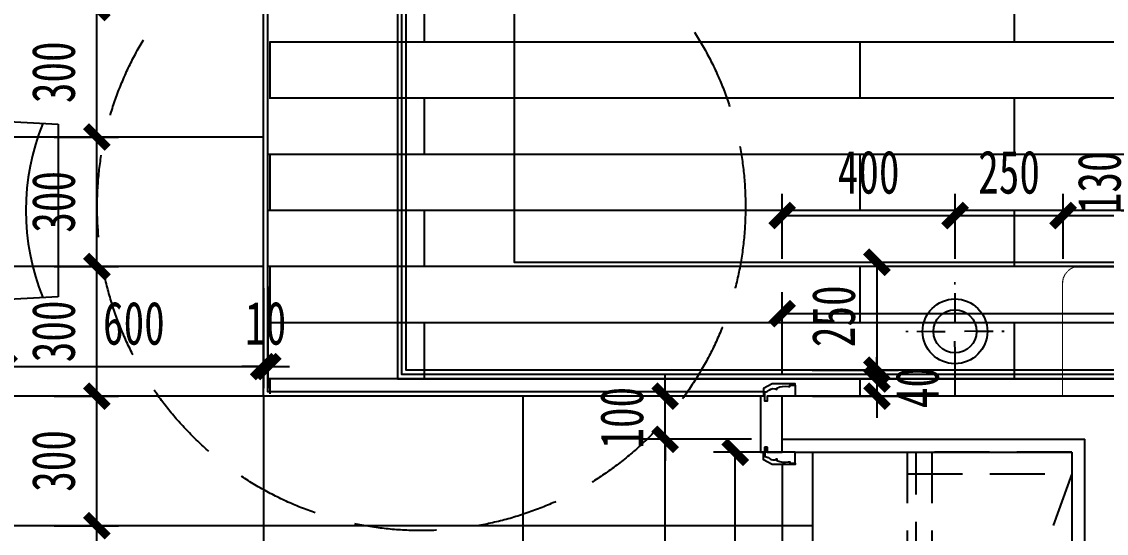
# Model space of a CAD drawing. Header units: millimetres. Extents: x -133666 to 228300, y -346623 to 180165.
# Drawn here: x -44164 to -41654, y -149284 to -148099 of the extents above; entities that cross this region are included whole.
import ezdxf

# ---------------------------------------------------------------- set-up
doc = ezdxf.new("R2010")
doc.units = ezdxf.units.MM
doc.header["$LTSCALE"] = 1000
doc.linetypes.add('DASHED', pattern=[19.05, 12.7, -6.35])
doc.layers.get('0').update_dxf_attribs({"linetype": 'CONTINUOUS'})
doc.layers.get('Defpoints').update_dxf_attribs({"color": 6, "linetype": 'CONTINUOUS'})
for name, color, linetype in [('A-土建墙（含管井、立管）', 6, 'CONTINUOUS'), ('A-土建柱', 6, 'CONTINUOUS'), ('A-新隔墙尺寸', 5, 'CONTINUOUS'), ('C-顶面造型尺寸', 5, 'CONTINUOUS'), ('C-顶面造型线', 32, 'CONTINUOUS'), ('F-地坪填充', 250, 'CONTINUOUS'), ('P-固定家具（不落地、到顶）', 142, 'CONTINUOUS'), ('P-固定家具（落地、不到顶）', 142, 'CONTINUOUS'), ('P-壁灯', 22, 'CONTINUOUS'), ('P-完成面', 3, 'CONTINUOUS'), ('P-家具尺寸', 5, 'CONTINUOUS'), ('P-活动家具', 146, 'CONTINUOUS'), ('P-门套', 3, 'CONTINUOUS'), ('W-尺寸', 5, 'CONTINUOUS')]:
    doc.layers.add(name, color=color, linetype=linetype)
doc.styles.add('DIM', font='', dxfattribs={"width": 0.7})
doc.styles.get('DIM').set_extended_font_data('SimSun')
doc.dimstyles.new('50', dxfattribs={"dimscale": 50, "dimtxt": 2, "dimasz": 1, "dimexe": 1, "dimexo": 1, "dimgap": 1, "dimtad": 1, "dimdec": 0, "dimzin": 0, "dimdsep": 46, "dimtxsty": 'DIM', "dimblk": 'ARCHTICK', "dimcen": 0, "dimclrd": 5, "dimclre": 5, "dimclrt": 35, "dimadec": 0, "dimazin": 0, "dimtfac": 0.5, "dimtdec": 0, "dimtix": 1, "dimtmove": 2, "dimatfit": 2, "dimldrblk": 'A', "dimfxl": 0, "dimtolj": 1, "dimtzin": 0, "dimlwd": -1, "dimlwe": -1, "dimarcsym": 0})

# ---------------------------------------------------------------- blocks, each defined once
blk = doc.blocks.new('dfdfh113')
at = {"ltscale": 0.15, "extrusion": (0, 0, -1)}
for p, q in [((98560, -79365.6), (98542.5, -79696.6)), ((98960, -79365.6), (98560, -79365.6)), ((98977.4, -79696.6), (98960, -79365.6)), ((99485, -79890.6), (99154, -79873.2)), ((99485, -80290.6), (99485, -79890.6)), ((99154, -80308.1), (99485, -80290.6))]:
    blk.add_line(p, q, dxfattribs=at)
at = {"ltscale": 0.15}
for p, q in [((98035, -79890.6), (98366, -79873.2)), ((98035, -80290.6), (98035, -79890.6)), ((98366, -80308.1), (98035, -80290.6)), ((98560, -80815.6), (98542.5, -80484.6)), ((98977.4, -80484.6), (98960, -80815.6)), ((98560, -80815.6), (98544.3, -80517.6)), ((98975.7, -80517.6), (98960, -80815.6)), ((98960, -80815.6), (98560, -80815.6)), ((98960, -80815.6), (98560, -80815.6))]:
    blk.add_line(p, q, dxfattribs=at)
for points in [[(98975.7, -79663.6), (98960, -79365.6), (98560, -79365.6), (98544.3, -79663.6)], [(98333, -80306.3), (98035, -80290.6), (98035, -79890.6), (98333, -79874.9)], [(99187, -80306.3), (99485, -80290.6), (99485, -79890.6), (99187, -79874.9)]]:
    blk.add_lwpolyline(points, dxfattribs=at)
blk.add_circle((98760, -80090.6), 450, dxfattribs=at)
for centre, start, end in [((98760, -78909.4), 247.6981, 292.3019), ((97578.7, -80090.6), 337.6981, 22.3019), ((99941.2, -80090.6), 157.6981, 202.3019), ((98760, -81271.9), 67.6981, 112.3019)]:
    blk.add_arc(centre, 531.3, start, end, dxfattribs=at)
blk = doc.blocks.new('erereyy')
at = {"layer": 'P-门套', "color": 251, "elevation": 0}
blk.add_lwpolyline([(100961.5, -80016.7), (100961.5, -80013.7), (100908.5, -80013.7), (100888.5, -80024.3), (100888.5, -80042)], dxfattribs=at)
at = {"layer": 'P-门套', "elevation": 0}
blk.add_lwpolyline([(100891.5, -80042), (100891.5, -80032, 0.167877), (100901.1, -80028.2, -0.333169), (100919.5, -80026.7), (100919.5, -80023.4, -0.180635), (100946.1, -80020), (100949.5, -80020), (100949.5, -80016.7), (100961.5, -80016.7), (100961.5, -80042), (100896.5, -80042), (100896.5, -80054), (100891.5, -80054), (100891.5, -80042), (100891.5, -80032)], format="xyb", dxfattribs=at)
at = {"layer": 'P-门套'}
blk.add_lwpolyline([(100931.5, -80042), (100896.5, -80042), (100896.5, -80054), (100891.5, -80054), (100891.5, -80042), (100881.5, -80042), (100881.5, -80042), (100881.5, -80042), (100881.5, -80042), (100881.5, -80042), (100881.5, -80042), (100881.5, -80042), (100881.5, -80042), (100881.5, -80042), (100881.5, -80172), (100891.5, -80172), (100891.5, -80160), (100896.5, -80160), (100896.5, -80172), (100931.5, -80172), (100931.5, -80042)], dxfattribs=at)
at = {"layer": 'P-门套', "color": 251}
blk.add_lwpolyline([(100961.5, -80197.3), (100961.5, -80200.3), (100908.5, -80200.3), (100888.5, -80189.8), (100888.5, -80172)], dxfattribs=at)
at = {"layer": 'P-门套'}
blk.add_lwpolyline([(100891.5, -80172), (100891.5, -80182, -0.167877), (100901.1, -80185.8, 0.333169), (100919.5, -80187.3), (100919.5, -80190.7, 0.180635), (100946.1, -80194), (100949.5, -80194), (100949.5, -80197.3), (100961.5, -80197.3), (100961.5, -80172), (100896.5, -80172), (100896.5, -80160), (100891.5, -80160), (100891.5, -80172), (100891.5, -80182)], format="xyb", dxfattribs=at)
blk = doc.blocks.new('SDSD')
blk.add_lwpolyline([(34269, -19597.1), (34530, -19597.1, -0.414214), (34569, -19636.1), (34569, -21058.1, -0.414214), (34530, -21097.1), (34269, -21097.1)], format="xyb", close=True)
blk.add_wipeout([(34269, -19597.1), (34530, -19597.1), (34537.3, -19597.8), (34543.7, -19599.6), (34549.8, -19602.5), (34554.5, -19605.8), (34557.6, -19608.5), (34561.5, -19613.1), (34564.6, -19618.1), (34567.2, -19624.4), (34568.6, -19630.4), (34569, -19636.1), (34569, -21058.1), (34567.4, -21069.1), (34562.9, -21079.1), (34557.6, -21085.7), (34553.7, -21089.1), (34547.6, -21092.9), (34537.3, -21096.4), (34530, -21097.1), (34269, -21097.1)])
blk = doc.blocks.new('_ArchTick')
at = {"color": 0, "linetype": 'ByBlock', "const_width": 0.4}
blk.add_lwpolyline([(-0.5, -0.5), (0.5, 0.5)], dxfattribs=at)
blk = doc.blocks.new('*D499')
at = {"layer": 'Defpoints', "color": 0, "ltscale": 0.15}
for p in [(-42004.1, -148548.4), (-42404.1, -148966.6), (-42004.1, -148966.6)]:
    blk.add_point(p, dxfattribs=at)
at = {"layer": 'P-家具尺寸', "color": 5, "ltscale": 0.15}
for p, q in [((-42404.1, -148648.4), (-42404.1, -148498.4)), ((-42004.1, -148648.4), (-42004.1, -148498.4)), ((-42404.1, -148548.4), (-42004.1, -148548.4))]:
    blk.add_line(p, q, dxfattribs=at)
at = {"layer": 'P-家具尺寸', "color": 5, "ltscale": 0.15, "xscale": 50, "yscale": 50, "zscale": 50, "rotation": 180}
blk.add_blockref('_ArchTick', (-42404.1, -148548.4), dxfattribs=at)
at = {"layer": 'P-家具尺寸', "color": 5, "ltscale": 0.15, "xscale": 50, "yscale": 50, "zscale": 50}
blk.add_blockref('_ArchTick', (-42004.1, -148548.4), dxfattribs=at)
at = {"layer": 'P-家具尺寸', "color": 35, "ltscale": 0.15, "insert": (-42204.1, -148448.4), "char_height": 100, "attachment_point": 5, "style": 'DIM'}
blk.add_mtext('\\A1;400', dxfattribs=at)
blk = doc.blocks.new('A')
for p, q in [((-1.435, 1.148), (-1.09, 1.437)), ((-1.435, 1.148), (-0.369, 0)), ((-1.09, 1.437), (0, 0)), ((-0.369, 0), (-2.127, 0)), ((-1.435, -1.148), (-0.369, 0)), ((-1.09, -1.437), (0, 0)), ((-1.435, -1.148), (-1.09, -1.437))]:
    blk.add_line(p, q)
for points in [[(-1.435, 1.148), (-1.09, 1.437), (-0.369, 0), (0, 0)], [(-1.435, -1.148), (-1.09, -1.437), (-0.369, 0), (0, 0)]]:
    blk.add_solid(points)
blk = doc.blocks.new('*D500')
at = {"layer": 'Defpoints', "color": 0, "ltscale": 0.15}
for p in [(-41754.1, -148548.4), (-41754.1, -148816), (-42004.1, -148966.6)]:
    blk.add_point(p, dxfattribs=at)
at = {"layer": 'P-家具尺寸', "color": 5, "ltscale": 0.15}
for p, q in [((-42004.1, -148648.4), (-42004.1, -148498.4)), ((-41754.1, -148648.4), (-41754.1, -148498.4)), ((-42004.1, -148548.4), (-41754.1, -148548.4))]:
    blk.add_line(p, q, dxfattribs=at)
at = {"layer": 'P-家具尺寸', "color": 5, "ltscale": 0.15, "xscale": 50, "yscale": 50, "zscale": 50, "rotation": 180}
blk.add_blockref('_ArchTick', (-42004.1, -148548.4), dxfattribs=at)
at = {"layer": 'P-家具尺寸', "color": 5, "ltscale": 0.15, "xscale": 50, "yscale": 50, "zscale": 50}
blk.add_blockref('_ArchTick', (-41754.1, -148548.4), dxfattribs=at)
at = {"layer": 'P-家具尺寸', "color": 35, "ltscale": 0.15, "insert": (-41879.1, -148448.4), "char_height": 100, "attachment_point": 5, "style": 'DIM'}
blk.add_mtext('\\A1;250', dxfattribs=at)
blk = doc.blocks.new('*D501')
at = {"layer": 'Defpoints', "color": 0, "ltscale": 0.15}
for p in [(-40254.1, -148548.4), (-41754.1, -148816), (-40254.1, -148836.1)]:
    blk.add_point(p, dxfattribs=at)
at = {"layer": 'P-家具尺寸', "color": 5, "ltscale": 0.15}
for p, q in [((-41754.1, -148648.4), (-41754.1, -148498.4)), ((-40254.1, -148648.4), (-40254.1, -148498.4)), ((-41754.1, -148548.4), (-40254.1, -148548.4))]:
    blk.add_line(p, q, dxfattribs=at)
at = {"layer": 'P-家具尺寸', "color": 5, "ltscale": 0.15, "xscale": 50, "yscale": 50, "zscale": 50, "rotation": 180}
blk.add_blockref('_ArchTick', (-41754.1, -148548.4), dxfattribs=at)
at = {"layer": 'P-家具尺寸', "color": 5, "ltscale": 0.15, "xscale": 50, "yscale": 50, "zscale": 50}
blk.add_blockref('_ArchTick', (-40254.1, -148548.4), dxfattribs=at)
at = {"layer": 'P-家具尺寸', "color": 35, "ltscale": 0.15, "insert": (-41004.1, -148448.4), "char_height": 100, "attachment_point": 5, "style": 'DIM'}
blk.add_mtext('\\A1;1500', dxfattribs=at)
blk = doc.blocks.new('*D522')
at = {"layer": 'Defpoints', "color": 0}
for p in [(-43704.1, -144966.6), (-43604.1, -145616.6), (-43704.1, -150316.6)]:
    blk.add_point(p, dxfattribs=at)
at = {"layer": 'W-尺寸', "color": 5}
for p, q in [((-43704.1, -145266.6), (-43704.1, -144916.6)), ((-43604.1, -145266.6), (-43604.1, -144916.6)), ((-43704.1, -144966.6), (-43754.1, -144966.6)), ((-43604.1, -144966.6), (-43704.1, -144966.6)), ((-43604.1, -144966.6), (-43554.1, -144966.6))]:
    blk.add_line(p, q, dxfattribs=at)
at = {"layer": 'W-尺寸', "color": 5, "xscale": 50, "yscale": 50, "zscale": 50}
blk.add_blockref('_ArchTick', (-43704.1, -144966.6), dxfattribs=at)
at = {"layer": 'W-尺寸', "color": 5, "xscale": 50, "yscale": 50, "zscale": 50, "rotation": 180}
blk.add_blockref('_ArchTick', (-43604.1, -144966.6), dxfattribs=at)
at = {"layer": 'W-尺寸', "color": 35, "insert": (-43654.1, -144866.6), "char_height": 100, "attachment_point": 5, "style": 'DIM'}
blk.add_mtext('\\A1;100', dxfattribs=at)
blk = doc.blocks.new('*D523')
at = {"layer": 'Defpoints', "color": 0}
for p in [(-44104.1, -144966.6), (-44104.1, -145616.6), (-43704.1, -150316.6)]:
    blk.add_point(p, dxfattribs=at)
at = {"layer": 'W-尺寸', "color": 5}
for p, q in [((-44104.1, -145266.6), (-44104.1, -144916.6)), ((-43704.1, -145266.6), (-43704.1, -144916.6)), ((-43704.1, -144966.6), (-44104.1, -144966.6))]:
    blk.add_line(p, q, dxfattribs=at)
at = {"layer": 'W-尺寸', "color": 5, "xscale": 50, "yscale": 50, "zscale": 50, "rotation": 180}
blk.add_blockref('_ArchTick', (-44104.1, -144966.6), dxfattribs=at)
at = {"layer": 'W-尺寸', "color": 5, "xscale": 50, "yscale": 50, "zscale": 50}
blk.add_blockref('_ArchTick', (-43704.1, -144966.6), dxfattribs=at)
at = {"layer": 'W-尺寸', "color": 35, "insert": (-43904.1, -144866.6), "char_height": 100, "attachment_point": 5, "style": 'DIM'}
blk.add_mtext('\\A1;400', dxfattribs=at)
blk = doc.blocks.new('A$C15AD6CAD')
for p, q in [((113.9, 264), (113.9, 200)), ((113.9, 264), (113.9, 200)), ((113.9, 200), (113.9, 155.5)), ((113.9, 163.9), (114, 136.4)), ((64, 113.9), (91.6, 114)), ((163.9, 114), (136.4, 114)), ((114, 64), (114, 91.6))]:
    blk.add_line(p, q)
at = {"const_width": 4}
for points in [[(113.9, 163.9), (113.9, 264)], [(5.7, 113.9), (0, 113.9)], [(64, 113.9), (25.2, 113.9)], [(163.9, 114), (202.7, 114)], [(222.2, 114.1), (228, 114.1)], [(114, 64), (114, 25.2)], [(114.1, 5.7), (114.1, 0)]]:
    blk.add_lwpolyline(points, dxfattribs=at)
for radius in [75, 50]:
    blk.add_circle((114, 114), radius)
blk = doc.blocks.new('*D584')
at = {"layer": 'C-顶面造型尺寸', "color": 5, "ltscale": 0.15}
for p, q in [((-42334.8, -148656.6), (-42134.8, -148656.6)), ((-42184.8, -148656.6), (-42184.8, -148906.6)), ((-42334.8, -148906.6), (-42134.8, -148906.6))]:
    blk.add_line(p, q, dxfattribs=at)
at = {"layer": 'Defpoints', "color": 0, "ltscale": 0.15}
for p in [(-42384.8, -148656.6), (-42384.8, -148906.6), (-42184.8, -148906.6)]:
    blk.add_point(p, dxfattribs=at)
at = {"layer": 'C-顶面造型尺寸', "color": 5, "ltscale": 0.15, "xscale": 50, "yscale": 50, "zscale": 50}
for p, rotation in [((-42184.8, -148656.6), 90), ((-42184.8, -148906.6), 270)]:
    blk.add_blockref('_ArchTick', p, dxfattribs=dict(at, rotation=rotation))
at = {"layer": 'C-顶面造型尺寸', "color": 35, "ltscale": 0.15, "insert": (-42284.8, -148781.6), "char_height": 100, "attachment_point": 5, "rotation": 90, "style": 'DIM'}
blk.add_mtext('\\A1;250', dxfattribs=at)
blk = doc.blocks.new('*D611')
at = {"layer": 'A-新隔墙尺寸', "color": 5, "ltscale": 0.15}
for p, q in [((-42474.9, -149066.6), (-42724.9, -149066.6)), ((-42674.9, -150716.6), (-42674.9, -149066.6)), ((-42562.2, -150716.6), (-42724.9, -150716.6))]:
    blk.add_line(p, q, dxfattribs=at)
at = {"layer": 'Defpoints', "color": 0, "ltscale": 0.15}
for p in [(-42674.9, -149066.6), (-42383.4, -149066.6), (-42512.2, -150716.6)]:
    blk.add_point(p, dxfattribs=at)
at = {"layer": 'A-新隔墙尺寸', "color": 5, "ltscale": 0.15, "xscale": 50, "yscale": 50, "zscale": 50}
for p, rotation in [((-42674.9, -149066.6), 90), ((-42674.9, -150716.6), 270)]:
    blk.add_blockref('_ArchTick', p, dxfattribs=dict(at, rotation=rotation))
at = {"layer": 'A-新隔墙尺寸', "color": 35, "ltscale": 0.15, "insert": (-42774.9, -149891.6), "char_height": 100, "attachment_point": 5, "rotation": 90, "style": 'DIM'}
blk.add_mtext('\\A1;1650', dxfattribs=at)
blk = doc.blocks.new('*D612')
at = {"layer": 'A-新隔墙尺寸', "color": 5, "ltscale": 0.15}
for p, q in [((-42674.9, -148966.6), (-42674.9, -148916.6)), ((-42474.9, -148966.6), (-42724.9, -148966.6)), ((-42674.9, -149066.6), (-42674.9, -148966.6)), ((-42474.9, -149066.6), (-42724.9, -149066.6)), ((-42674.9, -149066.6), (-42674.9, -149116.6))]:
    blk.add_line(p, q, dxfattribs=at)
at = {"layer": 'Defpoints', "color": 0, "ltscale": 0.15}
for p in [(-42674.9, -148966.6), (-42370.4, -148966.6), (-42383.4, -149066.6)]:
    blk.add_point(p, dxfattribs=at)
at = {"layer": 'A-新隔墙尺寸', "color": 5, "ltscale": 0.15, "xscale": 50, "yscale": 50, "zscale": 50}
for p, rotation in [((-42674.9, -148966.6), 270), ((-42674.9, -149066.6), 90)]:
    blk.add_blockref('_ArchTick', p, dxfattribs=dict(at, rotation=rotation))
at = {"layer": 'A-新隔墙尺寸', "color": 35, "ltscale": 0.15, "insert": (-42774.9, -149016.6), "char_height": 100, "attachment_point": 5, "rotation": 90, "style": 'DIM'}
blk.add_mtext('\\A1;100', dxfattribs=at)
blk = doc.blocks.new('*D729')
at = {"layer": 'A-新隔墙尺寸', "color": 5, "ltscale": 0.15}
for p, q in [((-42404.1, -148916.6), (-42404.1, -148725.5)), ((-39604.1, -148916.6), (-39604.1, -148725.5)), ((-42404.1, -148775.5), (-39604.1, -148775.5))]:
    blk.add_line(p, q, dxfattribs=at)
at = {"layer": 'Defpoints', "color": 0, "ltscale": 0.15}
for p in [(-39604.1, -148775.5), (-42404.1, -148966.6), (-39604.1, -148966.6)]:
    blk.add_point(p, dxfattribs=at)
at = {"layer": 'A-新隔墙尺寸', "color": 5, "ltscale": 0.15, "xscale": 50, "yscale": 50, "zscale": 50, "rotation": 180}
blk.add_blockref('_ArchTick', (-42404.1, -148775.5), dxfattribs=at)
at = {"layer": 'A-新隔墙尺寸', "color": 5, "ltscale": 0.15, "xscale": 50, "yscale": 50, "zscale": 50}
blk.add_blockref('_ArchTick', (-39604.1, -148775.5), dxfattribs=at)
at = {"layer": 'A-新隔墙尺寸', "color": 35, "ltscale": 0.15, "insert": (-41004.1, -148675.5), "char_height": 100, "attachment_point": 5, "style": 'DIM'}
blk.add_mtext('\\A1;2800', dxfattribs=at)
blk = doc.blocks.new('*D624')
at = {"layer": 'Defpoints', "color": 0, "ltscale": 0.15}
for p in [(-41669.8, -148406.3), (-41569.9, -148406.3), (-41669.8, -148536.6)]:
    blk.add_point(p, dxfattribs=at)
at = {"layer": 'F-地坪填充', "color": 5, "ltscale": 0.15}
for p, q in [((-41569.9, -148406.3), (-41569.9, -148356.3)), ((-41619.8, -148406.3), (-41519.9, -148406.3)), ((-41569.9, -148536.6), (-41569.9, -148406.3)), ((-41619.8, -148536.6), (-41519.9, -148536.6)), ((-41569.9, -148536.6), (-41569.9, -148586.6))]:
    blk.add_line(p, q, dxfattribs=at)
at = {"layer": 'F-地坪填充', "color": 5, "ltscale": 0.15, "xscale": 50, "yscale": 50, "zscale": 50}
for p, rotation in [((-41569.9, -148406.3), 270), ((-41569.9, -148536.6), 90)]:
    blk.add_blockref('_ArchTick', p, dxfattribs=dict(at, rotation=rotation))
at = {"layer": 'F-地坪填充', "color": 35, "ltscale": 0.15, "insert": (-41669.9, -148471.4), "char_height": 100, "attachment_point": 5, "rotation": 90, "style": 'DIM'}
blk.add_mtext('\\A1;130', dxfattribs=at)
blk = doc.blocks.new('*D626')
at = {"layer": 'C-顶面造型尺寸', "color": 5, "ltscale": 0.15}
for p, q in [((-42184.8, -148926.6), (-42184.8, -148876.6)), ((-42334.8, -148926.6), (-42134.8, -148926.6)), ((-42184.8, -148926.6), (-42184.8, -148966.6)), ((-42334.1, -148966.6), (-42134.8, -148966.6)), ((-42184.8, -148966.6), (-42184.8, -149016.6))]:
    blk.add_line(p, q, dxfattribs=at)
at = {"layer": 'Defpoints', "color": 0, "ltscale": 0.15}
for p in [(-42384.8, -148926.6), (-42384.1, -148966.6), (-42184.8, -148966.6)]:
    blk.add_point(p, dxfattribs=at)
at = {"layer": 'C-顶面造型尺寸', "color": 5, "ltscale": 0.15, "xscale": 50, "yscale": 50, "zscale": 50}
for p, rotation in [((-42184.8, -148926.6), 270), ((-42184.8, -148966.6), 90)]:
    blk.add_blockref('_ArchTick', p, dxfattribs=dict(at, rotation=rotation))
at = {"layer": 'C-顶面造型尺寸', "color": 35, "ltscale": 0.15, "insert": (-42091.3, -148946.6), "char_height": 100, "attachment_point": 5, "rotation": 90, "style": 'DIM'}
blk.add_mtext('\\A1;40', dxfattribs=at)
blk = doc.blocks.new('*D763')
at = {"layer": 'Defpoints', "color": 0, "ltscale": 0.15}
for p in [(-42512.7, -149096.6), (-42334.1, -149096.6), (-42352, -150436.6)]:
    blk.add_point(p, dxfattribs=at)
at = {"layer": 'P-家具尺寸', "color": 5, "ltscale": 0.15}
for p, q in [((-42412.7, -149096.6), (-42562.7, -149096.6)), ((-42512.7, -150436.6), (-42512.7, -149096.6)), ((-42412.7, -150436.6), (-42562.7, -150436.6))]:
    blk.add_line(p, q, dxfattribs=at)
at = {"layer": 'P-家具尺寸', "color": 5, "ltscale": 0.15, "xscale": 50, "yscale": 50, "zscale": 50}
for p, rotation in [((-42512.7, -149096.6), 90), ((-42512.7, -150436.6), 270)]:
    blk.add_blockref('_ArchTick', p, dxfattribs=dict(at, rotation=rotation))
at = {"layer": 'P-家具尺寸', "color": 35, "ltscale": 0.15, "insert": (-42612.7, -149766.6), "char_height": 100, "attachment_point": 5, "rotation": 90, "style": 'DIM'}
blk.add_mtext('\\A1;1340', dxfattribs=at)
blk = doc.blocks.new('*D673')
at = {"layer": 'Defpoints', "color": 0, "ltscale": 0.15}
for p in [(-44138.4, -148966.6), (-43989.8, -148966.6), (-44138.4, -149266.6)]:
    blk.add_point(p, dxfattribs=at)
at = {"layer": 'F-地坪填充', "color": 5, "ltscale": 0.15}
for p, q in [((-44088.4, -148966.6), (-43939.8, -148966.6)), ((-43989.8, -149266.6), (-43989.8, -148966.6)), ((-44088.4, -149266.6), (-43939.8, -149266.6))]:
    blk.add_line(p, q, dxfattribs=at)
at = {"layer": 'F-地坪填充', "color": 5, "ltscale": 0.15, "xscale": 50, "yscale": 50, "zscale": 50}
for p, rotation in [((-43989.8, -148966.6), 90), ((-43989.8, -149266.6), 270)]:
    blk.add_blockref('_ArchTick', p, dxfattribs=dict(at, rotation=rotation))
at = {"layer": 'F-地坪填充', "color": 35, "ltscale": 0.15, "insert": (-44089.8, -149116.6), "char_height": 100, "attachment_point": 5, "rotation": 90, "style": 'DIM'}
blk.add_mtext('\\A1;300', dxfattribs=at)
blk = doc.blocks.new('*D782')
at = {"layer": 'Defpoints', "color": 0, "ltscale": 0.15}
for p in [(-44204.1, -148666.6), (-43604.1, -148666.6), (-43604.1, -148898.2)]:
    blk.add_point(p, dxfattribs=at)
at = {"layer": 'F-地坪填充', "color": 5, "ltscale": 0.15}
for p, q in [((-44204.1, -148716.6), (-44204.1, -148948.2)), ((-43604.1, -148716.6), (-43604.1, -148948.2)), ((-44204.1, -148898.2), (-43604.1, -148898.2))]:
    blk.add_line(p, q, dxfattribs=at)
at = {"layer": 'F-地坪填充', "color": 5, "ltscale": 0.15, "xscale": 50, "yscale": 50, "zscale": 50, "rotation": 180}
blk.add_blockref('_ArchTick', (-44204.1, -148898.2), dxfattribs=at)
at = {"layer": 'F-地坪填充', "color": 5, "ltscale": 0.15, "xscale": 50, "yscale": 50, "zscale": 50}
blk.add_blockref('_ArchTick', (-43604.1, -148898.2), dxfattribs=at)
at = {"layer": 'F-地坪填充', "color": 35, "ltscale": 0.15, "insert": (-43904.1, -148798.2), "char_height": 100, "attachment_point": 5, "style": 'DIM'}
blk.add_mtext('\\A1;600', dxfattribs=at)
blk = doc.blocks.new('*D783')
at = {"layer": 'Defpoints', "color": 0, "ltscale": 0.15}
for p in [(-43604.1, -148666.6), (-43594.1, -148662.4), (-43594.1, -148898.2)]:
    blk.add_point(p, dxfattribs=at)
at = {"layer": 'F-地坪填充', "color": 5, "ltscale": 0.15}
for p, q in [((-43604.1, -148716.6), (-43604.1, -148948.2)), ((-43594.1, -148712.4), (-43594.1, -148948.2)), ((-43604.1, -148898.2), (-43654.1, -148898.2)), ((-43604.1, -148898.2), (-43594.1, -148898.2)), ((-43594.1, -148898.2), (-43544.1, -148898.2))]:
    blk.add_line(p, q, dxfattribs=at)
at = {"layer": 'F-地坪填充', "color": 5, "ltscale": 0.15, "xscale": 50, "yscale": 50, "zscale": 50}
blk.add_blockref('_ArchTick', (-43604.1, -148898.2), dxfattribs=at)
at = {"layer": 'F-地坪填充', "color": 5, "ltscale": 0.15, "xscale": 50, "yscale": 50, "zscale": 50, "rotation": 180}
blk.add_blockref('_ArchTick', (-43594.1, -148898.2), dxfattribs=at)
at = {"layer": 'F-地坪填充', "color": 35, "ltscale": 0.15, "insert": (-43599.1, -148798.2), "char_height": 100, "attachment_point": 5, "style": 'DIM'}
blk.add_mtext('\\A1;10', dxfattribs=at)
blk = doc.blocks.new('*D674')
at = {"layer": 'Defpoints', "color": 0, "ltscale": 0.15}
for p in [(-44138.4, -149266.6), (-43989.8, -149266.6), (-44138.4, -149566.6)]:
    blk.add_point(p, dxfattribs=at)
at = {"layer": 'F-地坪填充', "color": 5, "ltscale": 0.15}
for p, q in [((-44088.4, -149266.6), (-43939.8, -149266.6)), ((-43989.8, -149566.6), (-43989.8, -149266.6)), ((-44088.4, -149566.6), (-43939.8, -149566.6))]:
    blk.add_line(p, q, dxfattribs=at)
at = {"layer": 'F-地坪填充', "color": 5, "ltscale": 0.15, "xscale": 50, "yscale": 50, "zscale": 50}
for p, rotation in [((-43989.8, -149266.6), 90), ((-43989.8, -149566.6), 270)]:
    blk.add_blockref('_ArchTick', p, dxfattribs=dict(at, rotation=rotation))
at = {"layer": 'F-地坪填充', "color": 35, "ltscale": 0.15, "insert": (-44089.8, -149416.6), "char_height": 100, "attachment_point": 5, "rotation": 90, "style": 'DIM'}
blk.add_mtext('\\A1;300', dxfattribs=at)
blk = doc.blocks.new('*D677')
at = {"layer": 'Defpoints', "color": 0, "ltscale": 0.15}
for p in [(-44138.4, -148366.6), (-43989.8, -148366.6), (-44138.4, -148666.6)]:
    blk.add_point(p, dxfattribs=at)
at = {"layer": 'F-地坪填充', "color": 5, "ltscale": 0.15}
for p, q in [((-44088.4, -148366.6), (-43939.8, -148366.6)), ((-43989.8, -148666.6), (-43989.8, -148366.6)), ((-44088.4, -148666.6), (-43939.8, -148666.6))]:
    blk.add_line(p, q, dxfattribs=at)
at = {"layer": 'F-地坪填充', "color": 5, "ltscale": 0.15, "xscale": 50, "yscale": 50, "zscale": 50}
for p, rotation in [((-43989.8, -148366.6), 90), ((-43989.8, -148666.6), 270)]:
    blk.add_blockref('_ArchTick', p, dxfattribs=dict(at, rotation=rotation))
at = {"layer": 'F-地坪填充', "color": 35, "ltscale": 0.15, "insert": (-44089.8, -148516.6), "char_height": 100, "attachment_point": 5, "rotation": 90, "style": 'DIM'}
blk.add_mtext('\\A1;300', dxfattribs=at)
blk = doc.blocks.new('*D678')
at = {"layer": 'Defpoints', "color": 0, "ltscale": 0.15}
for p in [(-44138.4, -148666.6), (-43989.8, -148666.6), (-44138.4, -148966.6)]:
    blk.add_point(p, dxfattribs=at)
at = {"layer": 'F-地坪填充', "color": 5, "ltscale": 0.15}
for p, q in [((-44088.4, -148666.6), (-43939.8, -148666.6)), ((-43989.8, -148966.6), (-43989.8, -148666.6)), ((-44088.4, -148966.6), (-43939.8, -148966.6))]:
    blk.add_line(p, q, dxfattribs=at)
at = {"layer": 'F-地坪填充', "color": 5, "ltscale": 0.15, "xscale": 50, "yscale": 50, "zscale": 50}
for p, rotation in [((-43989.8, -148666.6), 90), ((-43989.8, -148966.6), 270)]:
    blk.add_blockref('_ArchTick', p, dxfattribs=dict(at, rotation=rotation))
at = {"layer": 'F-地坪填充', "color": 35, "ltscale": 0.15, "insert": (-44089.8, -148816.6), "char_height": 100, "attachment_point": 5, "rotation": 90, "style": 'DIM'}
blk.add_mtext('\\A1;300', dxfattribs=at)
blk = doc.blocks.new('*D679')
at = {"layer": 'Defpoints', "color": 0, "ltscale": 0.15}
for p in [(-44138.4, -148066.6), (-43989.8, -148066.6), (-44138.4, -148366.6)]:
    blk.add_point(p, dxfattribs=at)
at = {"layer": 'F-地坪填充', "color": 5, "ltscale": 0.15}
for p, q in [((-44088.4, -148066.6), (-43939.8, -148066.6)), ((-43989.8, -148366.6), (-43989.8, -148066.6)), ((-44088.4, -148366.6), (-43939.8, -148366.6))]:
    blk.add_line(p, q, dxfattribs=at)
at = {"layer": 'F-地坪填充', "color": 5, "ltscale": 0.15, "xscale": 50, "yscale": 50, "zscale": 50}
for p, rotation in [((-43989.8, -148066.6), 90), ((-43989.8, -148366.6), 270)]:
    blk.add_blockref('_ArchTick', p, dxfattribs=dict(at, rotation=rotation))
at = {"layer": 'F-地坪填充', "color": 35, "ltscale": 0.15, "insert": (-44089.8, -148216.6), "char_height": 100, "attachment_point": 5, "rotation": 90, "style": 'DIM'}
blk.add_mtext('\\A1;300', dxfattribs=at)

msp = doc.modelspace()

# ---------------------------------------------------------------- linework, layer by layer
at = {"layer": 'A-土建墙（含管井、立管）', "color": 6}
for p in [(-42404.1, -149066.6), (-41704.1, -151066.6)]:
    msp.add_line(p, (-41704.1, -149066.6), dxfattribs=at)
at = {"layer": 'A-土建柱', "ltscale": 0.5}
msp.add_line((-42404.1, -149066.6), (-42404.1, -148966.6), dxfattribs=at)
at = {"layer": 'F-地坪填充', "ltscale": 0.15}
for p, q in [((-43604.1, -148366.6), (-45804.1, -148366.6)), ((-43604.1, -148666.6), (-45804.1, -148666.6)), ((-43604.1, -148966.6), (-45804.1, -148966.6)), ((-43604.1, -148966.6), (-43604.1, -149936.6)), ((-43004.1, -148966.6), (-43004.1, -150436.6)), ((-42404.1, -149124.9), (-42404.1, -150436.6)), ((-42334.1, -149266.6), (-45804.1, -149266.6)), ((-42334.1, -149266.6), (-43589.1, -149266.6))]:
    msp.add_line(p, q, dxfattribs=at)
at = {"layer": 'F-地坪填充', "color": 35, "ltscale": 0.15}
for points in [[(-42452.1, -148966.6), (-42452.1, -148966.6), (-43604.1, -148966.6), (-43604.1, -145866.6)], [(-42447.1, -148956.6), (-43594.1, -148956.6), (-43594.1, -145866.6)]]:
    msp.add_lwpolyline(points, dxfattribs=at)
at = {"layer": 'P-固定家具（不落地、到顶）', "color": 35, "linetype": 'DASHED', "ltscale": 0.01}
for p, q in [((-42114.1, -150166.6), (-42114.1, -149096.6)), ((-41734.1, -149096.6), (-42114.1, -149096.6)), ((-42094.1, -150146.6), (-42094.1, -149096.6)), ((-41734.1, -149096.6), (-42054.1, -149096.6)), ((-42114.1, -149146.6), (-41734.1, -149146.6))]:
    msp.add_line(p, q, dxfattribs=at)
at = {"layer": 'P-固定家具（不落地、到顶）', "color": 251, "linetype": 'DASHED', "ltscale": 0.01}
msp.add_line((-41734.1, -149146.6), (-42094.1, -150146.6), dxfattribs=at)
at = {"layer": 'P-固定家具（不落地、到顶）', "color": 22, "linetype": 'DASHED', "ltscale": 0.01}
msp.add_lwpolyline([(-42056.1, -150166.6), (-42057.3, -149096.6)], dxfattribs=at)
at = {"layer": 'P-固定家具（落地、不到顶）'}
msp.add_line((-42334.1, -149096.6), (-42334.1, -150436.6), dxfattribs=at)
at = {"layer": 'P-完成面'}
for p, q in [((-42374.1, -149096.6), (-41734.1, -149096.6)), ((-41734.1, -149096.6), (-41734.1, -150686.3))]:
    msp.add_line(p, q, dxfattribs=at)
at = {"layer": 'P-活动家具', "color": 250, "linetype": 'DASHED', "ltscale": 0.015}
msp.add_circle((-43239, -148528), 750, dxfattribs=at)

# ---------------------------------------------------------------- block references
at = {"layer": 'P-壁灯', "ltscale": 0.15, "rotation": 180}
msp.add_blockref('A$C15AD6CAD', (-41890.3, -148702.6), dxfattribs=at)
at = {"layer": 'P-活动家具', "rotation": 90}
for name, p in [('dfdfh113', (-124894.8, -247296.7)), ('SDSD', (-61351.2, -183235.6))]:
    msp.add_blockref(name, p, dxfattribs=at)
at = {"layer": 'P-门套'}
msp.add_blockref('erereyy', (-143335.6, -68924.6), dxfattribs=at)

# ---------------------------------------------------------------- dimensions: what is measured, and where the dimension line sits
at = {"layer": 'A-新隔墙尺寸', "color": 1, "ltscale": 0.15}
for base, p1, p2, picture, middle in [((-42674.9, -148966.6), (-42383.4, -149066.6), (-42370.4, -148966.6), '*D612', (-42774.9, -149016.6)), ((-42674.9, -149066.6), (-42512.2, -150716.6), (-42383.4, -149066.6), '*D611', (-42774.9, -149891.6))]:
    dim = msp.add_linear_dim(base=base, p1=p1, p2=p2, angle=90, dimstyle='50', override={"dimfxl": 4}, dxfattribs=at)
    dim.commit()
    dim.dimension.update_dxf_attribs({"geometry": picture, "text_midpoint": middle})
at = {"layer": 'C-顶面造型尺寸', "ltscale": 0.15}
dim = msp.add_linear_dim(base=(-42184.8, -148906.6), p1=(-42384.8, -148656.6), p2=(-42384.8, -148906.6), angle=90, dimstyle='50', dxfattribs=at)
dim.commit()
dim.dimension.update_dxf_attribs({"geometry": '*D584', "text_midpoint": (-42284.8, -148781.6)})
dim = msp.add_linear_dim(base=(-42184.8, -148966.6), p1=(-42384.8, -148926.6), p2=(-42384.1, -148966.6), angle=90, dimstyle='50', dxfattribs=at)
dim.commit()
dim.dimension.update_dxf_attribs({"geometry": '*D626', "text_midpoint": (-42091.3, -148946.6), "dimtype": 160})
at = {"layer": 'F-地坪填充', "ltscale": 0.15}
for base, p1, p2, picture, middle in [((-43989.8, -148066.6), (-44138.4, -148366.6), (-44138.4, -148066.6), '*D679', (-44089.8, -148216.6)), ((-43989.8, -148366.6), (-44138.4, -148666.6), (-44138.4, -148366.6), '*D677', (-44089.8, -148516.6)), ((-41569.9, -148406.3), (-41669.8, -148536.6), (-41669.8, -148406.3), '*D624', (-41669.9, -148471.4)), ((-43989.8, -148666.6), (-44138.4, -148966.6), (-44138.4, -148666.6), '*D678', (-44089.8, -148816.6)), ((-43989.8, -148966.6), (-44138.4, -149266.6), (-44138.4, -148966.6), '*D673', (-44089.8, -149116.6)), ((-43989.8, -149266.6), (-44138.4, -149566.6), (-44138.4, -149266.6), '*D674', (-44089.8, -149416.6))]:
    dim = msp.add_linear_dim(base=base, p1=p1, p2=p2, angle=90, dimstyle='50', override={"dimfxl": 4, "dimarcsym": 1}, dxfattribs=at)
    dim.commit()
    dim.dimension.update_dxf_attribs({"geometry": picture, "text_midpoint": middle})
for base, p1, p2, picture, middle in [((-43604.1, -148898.2), (-44204.1, -148666.6), (-43604.1, -148666.6), '*D782', (-43904.1, -148798.2)), ((-43594.1, -148898.2), (-43604.1, -148666.6), (-43594.1, -148662.4), '*D783', (-43599.1, -148798.2))]:
    dim = msp.add_linear_dim(base=base, p1=p1, p2=p2, dimstyle='50', override={"dimfxl": 4, "dimarcsym": 1}, dxfattribs=at)
    dim.commit()
    dim.dimension.update_dxf_attribs({"geometry": picture, "text_midpoint": middle})
at = {"layer": 'P-家具尺寸', "ltscale": 0.15}
dim = msp.add_linear_dim(base=(-42004.1, -148548.4), p1=(-42404.1, -148966.6), p2=(-42004.1, -148966.6), dimstyle='50', override={"dimfxl": 2, "dimarcsym": 1}, dxfattribs=at)
dim.commit()
dim.dimension.update_dxf_attribs({"geometry": '*D499', "text_midpoint": (-42204.1, -148448.4)})
dim = msp.add_linear_dim(base=(-42512.7, -149096.6), p1=(-42352, -150436.6), p2=(-42334.1, -149096.6), angle=90, dimstyle='50', override={"dimfxl": 2, "dimarcsym": 1}, dxfattribs=at)
dim.commit()
dim.dimension.update_dxf_attribs({"geometry": '*D763', "text_midpoint": (-42612.7, -149766.6)})
at = {"layer": 'W-尺寸'}
for base, p1, p2, picture, middle in [((-44104.1, -144966.6), (-43704.1, -150316.6), (-44104.1, -145616.6), '*D523', (-43904.1, -144866.6)), ((-43704.1, -144966.6), (-43604.1, -145616.6), (-43704.1, -150316.6), '*D522', (-43654.1, -144866.6))]:
    dim = msp.add_linear_dim(base=base, p1=p1, p2=p2, angle=180, dimstyle='50', dxfattribs=at)
    dim.commit()
    dim.dimension.update_dxf_attribs({"geometry": picture, "text_midpoint": middle})

# ---------------------------------------------------------------- next in the draw order: hatches: boundary and pattern name
at = {"layer": 'F-地坪填充', "ltscale": 0.15}
h = msp.add_hatch(dxfattribs=at)
h.set_pattern_fill('FI100宽木地板SC100', color=256, scale=130, style=0, pattern_type=2)
h.set_pattern_definition([(270, (-43232.9, -149836.6), (1365, -3e-13), [130, -130]), (270, (-42225.4, -149706.6), (1365, -3e-13), [130, -130]), (0, (-43574.14, -149836.6), (0, 130), [])])
h.paths.add_polyline_path([(-32665.6, -146616.8), (-32704.1, -146616.8), (-32704.1, -145866.6), (-36104.1, -145866.6), (-38204.1, -145866.6), (-38204.1, -145916.6), (-38504.1, -145916.6), (-38504.1, -146566.6), (-38504.1, -146576.6), (-38624.1, -146576.6), (-38624.1, -146566.6), (-38624.1, -145916.6), (-38704.1, -145916.6), (-38704.1, -145866.6), (-43589.1, -145866.6), (-43589.1, -145909.6), (-43589.1, -145916.6), (-43589.1, -146051.7), (-43589.1, -145959.7), (-43589.1, -147241.3), (-43589.1, -147411.6), (-43589.1, -147446.6), (-43589.1, -147529.1), (-43589.1, -147596.7), (-43599.1, -147672.2), (-43589.1, -147819), (-43594.1, -148961.6), (-42449.8, -148961.6), (-42444.3, -148957.8), (-42404.1, -148956.6), (-42404.1, -148966.6), (-39704.1, -148966.6), (-39654.1, -148966.6), (-39654.1, -148966.6), (-38754.1, -148966.6), (-38704.1, -148966.6), (-38624.1, -148966.6), (-38624.1, -148916.5), (-38624.1, -148866.6), (-38604.1, -148866.6), (-38554.4, -148866.6), (-38529.3, -148866.6), (-38504.1, -148866.4), (-38504.1, -148966.6), (-38504.1, -149916.6), (-38504.1, -149966.6), (-38304.1, -149966.6), (-32704.1, -149966.6), (-32704.1, -149766.6), (-32704.1, -149216.3), (-32665.6, -149216.3)])

# ---------------------------------------------------------------- next in the draw order: linework, layer by layer
at = {"layer": 'A-土建墙（含管井、立管）', "color": 6}
msp.add_line((-39604.1, -148966.6), (-42404.1, -148966.6), dxfattribs=at)
at = {"layer": 'C-顶面造型线'}
msp.add_lwpolyline([(-38714.1, -145906.6), (-43294.1, -145906.6), (-43294.1, -148926.6), (-38714.1, -148926.6), (-38714.1, -145906.6)], dxfattribs=at)
at = {"layer": 'C-顶面造型线', "color": 35}
for points in [[(-38724.1, -145966.6), (-38724.1, -145966.6), (-38724.1, -148916.6), (-43284.1, -148916.6), (-43284.1, -145916.6), (-38724.1, -145916.6), (-38724.1, -145966.6), (-38724.1, -145966.6)], [(-38734.1, -145976.6), (-38734.1, -148906.6), (-43274.1, -148906.6), (-43274.1, -145926.6), (-38734.1, -145926.6), (-38734.1, -145976.6), (-38734.1, -145976.6)], [(-43024.1, -146176.6), (-43024.1, -148656.6), (-38984.1, -148656.6), (-38984.1, -146176.6)]]:
    msp.add_lwpolyline(points, close=True, dxfattribs=at)

# ---------------------------------------------------------------- next in the draw order: dimensions: what is measured, and where the dimension line sits
at = {"layer": 'A-新隔墙尺寸', "color": 1, "ltscale": 0.15}
dim = msp.add_linear_dim(base=(-39604.1, -148775.5), p1=(-42404.1, -148966.6), p2=(-39604.1, -148966.6), dimstyle='50', override={"dimfxl": 4}, dxfattribs=at)
dim.commit()
dim.dimension.update_dxf_attribs({"geometry": '*D729', "text_midpoint": (-41004.1, -148675.5)})
at = {"layer": 'P-家具尺寸', "ltscale": 0.15}
for base, p1, p2, picture, middle in [((-41754.1, -148548.4), (-42004.1, -148966.6), (-41754.1, -148816), '*D500', (-41879.1, -148448.4)), ((-40254.1, -148548.4), (-41754.1, -148816), (-40254.1, -148836.1), '*D501', (-41004.1, -148448.4))]:
    dim = msp.add_linear_dim(base=base, p1=p1, p2=p2, dimstyle='50', override={"dimfxl": 2, "dimarcsym": 1}, dxfattribs=at)
    dim.commit()
    dim.dimension.update_dxf_attribs({"geometry": picture, "text_midpoint": middle})

doc.saveas('drawing.dxf')
